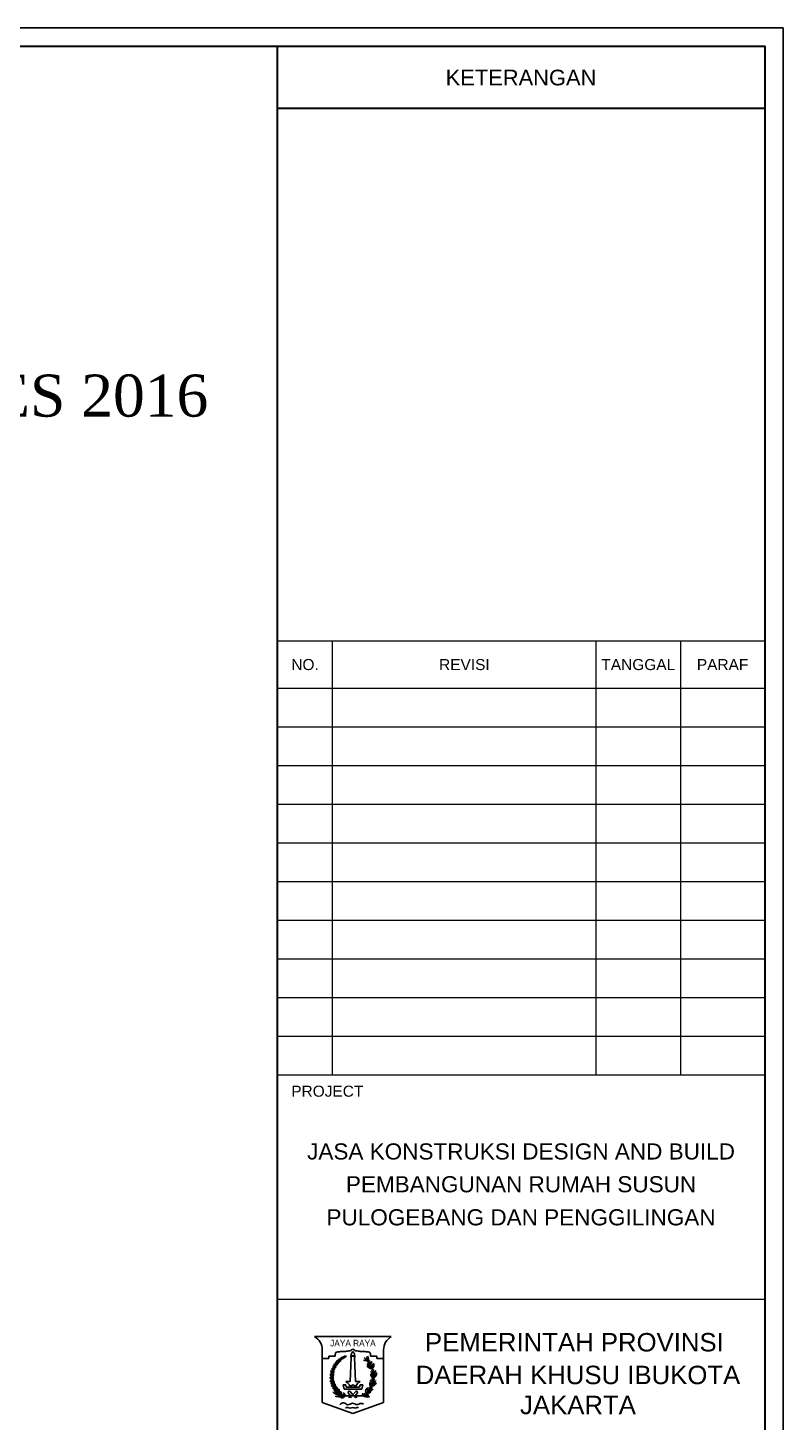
# Model space of a CAD drawing. Header units: millimetres. Extents: x -324 to 75, y -297 to 74.
# Drawn here: x -33.8 to -9.21, y 28.6 to 74 of the extents above; entities that cross this region are included whole.
import ezdxf
from ezdxf.enums import TextEntityAlignment as Align

# ---------------------------------------------------------------- set-up
doc = ezdxf.new("R2010")
doc.units = ezdxf.units.MM
doc.layers.get('defpoints').update_dxf_attribs({"color": 1})
doc.layers.add('KOP', color=7, linetype='Continuous', lineweight=20)
doc.layers.add('KOP GARIS', color=1, linetype='Continuous', lineweight=30)
doc.styles.add('BARU', font='arial.ttf')
doc.styles.add('BOLD', font='arial.ttf')
doc.styles.add('ROMANT', font='romantic.ttf', dxfattribs={"height": 1.2})

# ---------------------------------------------------------------- blocks, each defined once
blk = doc.blocks.new('KOP A3 DED')
at = {"color": 5}
for p, q in [((16.746, 15.491), (15.913, 15.491)), ((15.997, 15.348), (15.997, 14.777)), ((16.139, 15.301), (16.139, 15.277)), ((16.52, 15.301), (16.52, 15.277)), ((16.663, 15.348), (16.663, 14.777)), ((15.997, 15.253), (16.068, 15.253)), ((16.068, 15.277), (16.068, 15.253)), ((16.068, 15.277), (16.139, 15.277)), ((16.591, 15.277), (16.52, 15.277)), ((16.591, 15.277), (16.591, 15.253)), ((16.663, 15.253), (16.591, 15.253)), ((16.312, 14.837), (16.28, 14.88)), ((16.33, 14.858), (16.299, 14.894)), ((16.312, 14.837), (16.303, 14.825)), ((16.33, 14.858), (16.361, 14.894)), ((16.348, 14.837), (16.38, 14.88)), ((16.348, 14.837), (16.357, 14.825)), ((15.997, 14.777), (16.33, 14.658)), ((16.33, 14.658), (16.663, 14.777))]:
    blk.add_line(p, q, dxfattribs=at)
at = {"color": 7}
for p, q in [((16.3, 15.277), (16.359, 15.277)), ((16.312, 15.265), (16.3, 15.003)), ((16.318, 15.282), (16.342, 15.282)), ((16.348, 15.265), (16.359, 15.003)), ((16.252, 15.003), (16.252, 15.002)), ((16.252, 15.003), (16.3, 15.003)), ((16.252, 15.002), (16.255, 15.002)), ((16.359, 15.003), (16.407, 15.003)), ((16.405, 15.002), (16.407, 15.002)), ((16.407, 15.003), (16.407, 15.002)), ((16.223, 14.968), (16.252, 14.968)), ((16.223, 14.968), (16.235, 14.92)), ((16.235, 14.92), (16.425, 14.92)), ((16.252, 14.968), (16.258, 14.944)), ((16.258, 14.944), (16.401, 14.944)), ((16.294, 14.956), (16.318, 14.956)), ((16.342, 14.956), (16.365, 14.956)), ((16.401, 14.944), (16.407, 14.968)), ((16.407, 14.968), (16.437, 14.968)), ((16.425, 14.92), (16.437, 14.968))]:
    blk.add_line(p, q, dxfattribs=at)
for p, q in [((16.488, 15.223), (16.473, 15.232)), ((16.496, 15.22), (16.498, 15.212)), ((16.522, 15.179), (16.507, 15.188)), ((16.522, 15.179), (16.523, 15.197)), ((16.535, 15.145), (16.542, 15.138)), ((16.543, 15.144), (16.543, 15.135)), ((16.548, 14.986), (16.539, 15.002)), ((16.555, 15.084), (16.544, 15.097)), ((16.548, 14.986), (16.559, 15)), ((16.553, 15.038), (16.556, 15.029)), ((16.555, 15.084), (16.561, 15.101)), ((16.56, 15.047), (16.557, 15.039)), ((16.459, 14.86), (16.477, 14.861)), ((16.498, 14.895), (16.497, 14.913)), ((16.507, 14.906), (16.522, 14.914))]:
    blk.add_line(p, q)
blk.add_lwpolyline([(-21, 29.697), (21, 29.697), (21, 0), (-21, 0), (-21, 29.697)])
for points in [[(16.318, 15.282), (16.317, 15.284), (16.315, 15.285), (16.315, 15.287), (16.314, 15.289), (16.313, 15.29), (16.313, 15.292), (16.313, 15.293), (16.312, 15.295), (16.312, 15.296), (16.312, 15.298), (16.312, 15.299), (16.312, 15.301), (16.313, 15.302), (16.313, 15.304), (16.314, 15.305), (16.314, 15.307), (16.315, 15.309), (16.316, 15.31), (16.317, 15.312), (16.319, 15.314), (16.321, 15.317), (16.323, 15.32), (16.326, 15.324), (16.33, 15.329)], [(16.342, 15.282), (16.343, 15.284), (16.344, 15.285), (16.345, 15.287), (16.346, 15.289), (16.346, 15.29), (16.347, 15.292), (16.347, 15.293), (16.347, 15.295), (16.347, 15.296), (16.347, 15.298), (16.347, 15.299), (16.347, 15.301), (16.347, 15.302), (16.346, 15.304), (16.346, 15.305), (16.345, 15.307), (16.345, 15.309), (16.344, 15.31), (16.342, 15.312), (16.341, 15.314), (16.339, 15.317), (16.336, 15.32), (16.333, 15.324), (16.33, 15.329)]]:
    blk.add_lwpolyline(points, dxfattribs=at)
at = {"color": 1}
blk.add_lwpolyline([(16.219, 14.849), (16.44, 14.849)], close=True, dxfattribs=at)
at = {"color": 5}
for points in [[(16.303, 14.849), (16.285, 14.825)], [(16.357, 14.849), (16.374, 14.825)]]:
    blk.add_lwpolyline(points, dxfattribs=at)
for centre, radius, start, end in [((15.833, 15.348), 0.164, 0, 60.5129), ((16.827, 15.348), 0.164, 119.4871, 180), ((16.163, 15.301), 0.0238, 90, 180), ((16.496, 15.301), 0.0238, 0, 90), ((16.289, 14.887), 0.0119, 36.8699, 216.8699), ((16.37, 14.887), 0.0119, 323.1301, 143.1301)]:
    blk.add_arc(centre, radius, start, end, dxfattribs=at)
for centre, radius, start, end in [((16.343, 15.054), 0.241, 114.0856, 237.6325), ((16.132, 15.138), 0.029, 158.8649, 223.3262), ((16.084, 15.128), 0.029, 338.8649, 43.3262), ((16.102, 15.145), 0.029, 287.1453, 351.6066), ((16.14, 15.113), 0.029, 107.1453, 171.6066), ((16.143, 15.16), 0.029, 150.2996, 214.761), ((16.094, 15.157), 0.029, 330.2996, 34.761), ((16.147, 15.134), 0.029, 98.58, 163.0414), ((16.115, 15.172), 0.029, 278.58, 343.0414), ((16.155, 15.18), 0.029, 145.7989, 210.2603), ((16.106, 15.182), 0.029, 325.7989, 30.2603), ((16.128, 15.195), 0.029, 274.0793, 338.5407), ((16.157, 15.155), 0.029, 94.0793, 158.5407), ((16.169, 15.199), 0.029, 139.3679, 203.8292), ((16.121, 15.206), 0.029, 319.3679, 23.8292), ((16.169, 15.174), 0.029, 87.6483, 152.1096), ((16.144, 15.217), 0.029, 267.6483, 332.1096), ((16.185, 15.217), 0.029, 133.8416, 198.303), ((16.138, 15.228), 0.029, 313.8416, 18.303), ((16.182, 15.192), 0.029, 82.122, 146.5834), ((16.162, 15.236), 0.029, 262.122, 326.5834), ((16.2, 15.23), 0.0261, 126.6239, 191.0853), ((16.158, 15.246), 0.0261, 306.6239, 11.0853), ((16.194, 15.208), 0.0261, 74.9043, 139.3657), ((16.181, 15.25), 0.0261, 254.9043, 319.3657), ((16.178, 15.257), 0.0209, 303.961, 8.4223), ((16.21, 15.242), 0.0209, 123.961, 188.4223), ((16.205, 15.225), 0.0209, 72.2414, 136.7027), ((16.196, 15.259), 0.0209, 252.2414, 316.7027), ((16.194, 15.269), 0.0209, 297.7406, 2.2019), ((16.225, 15.251), 0.0209, 117.7406, 182.2019), ((16.217, 15.234), 0.0209, 66.021, 130.4823), ((16.212, 15.269), 0.0209, 246.021, 310.4823), ((16.236, 15.26), 0.0167, 113.4007, 177.862), ((16.212, 15.276), 0.0167, 293.4007, 357.862), ((16.229, 15.247), 0.0167, 61.6811, 126.1424), ((16.227, 15.275), 0.0167, 241.6811, 306.1424), ((16.227, 15.284), 0.0167, 293.4007, 357.862), ((16.25, 15.268), 0.0167, 113.4007, 177.862), ((16.243, 15.255), 0.0167, 61.6811, 126.1424), ((16.241, 15.283), 0.0167, 241.6811, 306.1424), ((16.248, 15.29), 0.0167, 260.9369, 325.3982), ((16.259, 15.264), 0.0167, 80.9369, 145.3982), ((16.316, 15.054), 0.241, 302.3675, 44.4851), ((16.466, 15.267), 0.0364, 235.5154, 280.6207), ((16.443, 15.231), 0.0302, 1.4248, 71.624), ((16.5, 15.224), 0.0364, 235.5154, 280.6207), ((16.528, 15.254), 0.0473, 151.1819, 225.9956), ((16.477, 15.187), 0.0302, 1.4248, 71.624), ((16.491, 15.128), 0.0473, 20.9123, 95.7261), ((16.53, 15.192), 0.0473, 200.9123, 275.7261), ((16.454, 15.243), 0.0473, 331.1819, 45.9956), ((16.542, 15.221), 0.0302, 162.5946, 232.7938), ((16.498, 15.223), 0.0364, 313.598, 358.7033), ((16.585, 15.166), 0.0473, 133.1999, 208.0136), ((16.511, 15.179), 0.0473, 313.1999, 28.0136), ((16.584, 15.12), 0.0302, 150.0679, 220.2671), ((16.069, 15.017), 0.0363, 2.2926, 66.7539), ((16.119, 15.052), 0.0363, 182.2926, 246.7539), ((16.076, 14.98), 0.0363, 12.6628, 77.1241), ((16.12, 15.023), 0.0363, 192.6628, 257.1241), ((16.122, 15.082), 0.0363, 172.3995, 236.8608), ((16.066, 15.056), 0.0363, 352.3995, 56.8608), ((16.123, 15), 0.0363, 200.2151, 264.6765), ((16.086, 14.952), 0.0363, 20.2151, 84.6765), ((16.128, 15.113), 0.0363, 164.619, 229.0804), ((16.069, 15.095), 0.0363, 344.619, 49.0804), ((16.138, 15.055), 0.0363, 120.6799, 185.1412), ((16.084, 15.083), 0.0363, 300.6799, 5.1412), ((16.09, 15.119), 0.0363, 292.8994, 357.3608), ((16.141, 15.084), 0.0363, 112.8994, 177.3608), ((16.14, 15.028), 0.0363, 130.573, 195.0343), ((16.081, 15.046), 0.0363, 310.573, 15.0343), ((16.144, 15.003), 0.0363, 140.9432, 205.4045), ((16.083, 15.011), 0.0363, 320.9432, 25.4045), ((16.152, 14.98), 0.0363, 140.9432, 205.4045), ((16.091, 14.987), 0.0363, 320.9432, 25.4045), ((16.561, 14.977), 0.0473, 153.0891, 227.9029), ((16.551, 15.036), 0.0364, 205.6201, 250.7254), ((16.487, 14.963), 0.0473, 333.0891, 47.9029), ((16.549, 15.133), 0.0364, 217.2288, 262.3342), ((16.572, 15.081), 0.0473, 171.1641, 245.9779), ((16.506, 15.045), 0.0473, 351.1641, 65.9779), ((16.515, 15.106), 0.0302, 343.1383, 53.3375), ((16.512, 15.016), 0.0302, 331.5296, 41.7288), ((16.536, 15.002), 0.0473, 271.02, 345.8338), ((16.583, 14.943), 0.0473, 91.02, 165.8338), ((16.587, 15.01), 0.0302, 128.2781, 198.4773), ((16.607, 15.054), 0.0473, 113.3027, 188.1164), ((16.553, 15.036), 0.0364, 279.2815, 324.3868), ((16.541, 15.091), 0.0473, 293.3027, 8.1164), ((16.542, 15.132), 0.0364, 301.0712, 346.1766), ((16.131, 14.975), 0.0363, 206.1601, 270.6214), ((16.099, 14.923), 0.0363, 26.1601, 90.6214), ((16.143, 14.952), 0.0363, 208.508, 272.9693), ((16.113, 14.899), 0.0363, 28.508, 92.9693), ((16.131, 14.875), 0.0363, 40.0311, 104.4924), ((16.15, 14.934), 0.0363, 220.0311, 284.4924), ((16.162, 14.958), 0.0363, 146.9028, 211.3642), ((16.101, 14.959), 0.0363, 326.9028, 31.3642), ((16.152, 14.853), 0.0363, 49.2006, 113.662), ((16.161, 14.914), 0.0363, 229.2006, 293.662), ((16.176, 14.935), 0.0363, 146.6953, 211.1566), ((16.115, 14.936), 0.0363, 326.6953, 31.1566), ((16.191, 14.916), 0.0363, 144.8635, 209.3249), ((16.129, 14.919), 0.0363, 324.8635, 29.3249), ((16.172, 14.836), 0.0363, 44.4223, 108.8836), ((16.187, 14.896), 0.0363, 224.4223, 288.8836), ((16.207, 14.898), 0.0363, 144.4903, 208.9516), ((16.146, 14.902), 0.0363, 324.4903, 28.9516), ((16.226, 14.885), 0.0363, 156.1803, 220.6416), ((16.165, 14.876), 0.0363, 336.1803, 40.6416), ((16.515, 14.897), 0.0473, 137.1076, 211.9214), ((16.44, 14.905), 0.0473, 317.1076, 31.9214), ((16.504, 14.848), 0.0302, 83.4432, 153.6424), ((16.498, 14.891), 0.0364, 234.4466, 279.5519), ((16.517, 14.862), 0.0364, 69.8962, 144.7099), ((16.5, 14.917), 0.0364, 249.8962, 324.7099), ((16.525, 14.937), 0.0364, 176.9872, 222.0926), ((16.481, 14.938), 0.0302, 302.8967, 13.0959), ((16.552, 14.913), 0.0302, 106.5818, 176.781), ((16.53, 14.95), 0.0364, 257.5851, 302.6905)]:
    blk.add_arc(centre, radius, start, end)
at = {"color": 7}
for centre, radius, start, end in [((16.296, 15.261), 0.0168, 15, 75), ((16.364, 15.261), 0.0168, 105, 165), ((16.225, 14.937), 0.0713, 15, 65.3894), ((16.434, 14.937), 0.0713, 114.6106, 165), ((16.33, 14.956), 0.0119, 0, 180)]:
    blk.add_arc(centre, radius, start, end, dxfattribs=at)
at = {"color": 1}
blk.add_arc((16.219, 14.858), 0.00952, 237.6325, 270, dxfattribs=at)
at = {"color": 11}
for centre, radius, start, end in [((16.47, 14.864), 0.0364, 158.8696, 203.9749), ((16.429, 14.878), 0.0302, 284.779, 354.9783), ((16.44, 14.858), 0.00952, 270, 302.3675)]:
    blk.add_arc(centre, radius, start, end, dxfattribs=at)
at = {"color": 5}
for points in [[(16.33, 15.36), (16.316, 15.346), (16.297, 15.338), (16.25, 15.331), (16.206, 15.329), (16.163, 15.324)], [(16.33, 15.36), (16.344, 15.346), (16.362, 15.338), (16.41, 15.331), (16.454, 15.329), (16.496, 15.324)], [(16.192, 14.861), (16.182, 14.857), (16.163, 14.861), (16.133, 14.872), (16.113, 14.891)], [(16.201, 14.849), (16.188, 14.847), (16.176, 14.842), (16.157, 14.84), (16.138, 14.845)], [(16.227, 14.846), (16.217, 14.84), (16.198, 14.838), (16.182, 14.838), (16.173, 14.836)], [(16.252, 14.849), (16.24, 14.842), (16.233, 14.835), (16.209, 14.826), (16.198, 14.829)], [(16.245, 14.857), (16.228, 14.858), (16.22, 14.862), (16.208, 14.862)], [(16.252, 14.849), (16.245, 14.864), (16.229, 14.878), (16.226, 14.885)], [(16.187, 14.751), (16.231, 14.773), (16.275, 14.751), (16.326, 14.767), (16.372, 14.753), (16.416, 14.766), (16.446, 14.758)], [(16.249, 14.716), (16.273, 14.723), (16.3, 14.714), (16.329, 14.72), (16.356, 14.714), (16.375, 14.722), (16.39, 14.717)]]:
    blk.add_spline(points, degree=3, dxfattribs=at)
for points in [[(16.443, 14.849), (16.458, 14.851), (16.488, 14.85), (16.511, 14.839)], [(16.443, 14.849), (16.456, 14.842), (16.486, 14.835), (16.511, 14.839)]]:
    blk.add_spline(points, degree=3)
at = {"layer": 'KOP'}
for p, q in [((15.51, 23.042), (20.8, 23.042)), ((16.11, 18.333), (16.11, 23.042)), ((18.97, 18.333), (18.97, 23.042)), ((19.885, 23.042), (19.885, 18.333)), ((15.51, 22.531), (20.8, 22.531)), ((15.51, 22.111), (20.8, 22.111)), ((15.51, 21.691), (20.8, 21.691)), ((15.51, 21.271), (20.8, 21.271)), ((15.51, 20.852), (20.8, 20.852)), ((15.51, 20.432), (20.8, 20.432)), ((15.51, 20.012), (20.8, 20.012)), ((15.51, 19.592), (20.8, 19.592)), ((15.51, 19.172), (20.8, 19.172)), ((15.51, 18.753), (20.8, 18.753)), ((15.51, 18.333), (20.8, 18.333)), ((15.51, 18.333), (20.8, 18.333)), ((15.51, 15.896), (20.8, 15.896))]:
    blk.add_line(p, q, dxfattribs=at)
at = {"layer": 'KOP GARIS'}
for p, q in [((15.51, 0.2), (15.51, 29.497)), ((15.51, 28.826), (20.8, 28.826))]:
    blk.add_line(p, q, dxfattribs=at)
blk.add_lwpolyline([(-20.8, 29.497), (20.8, 29.497), (20.8, 0.2), (-20.8, 0.2)], close=True, dxfattribs=at)
at = {"color": 5, "style": 'BARU', "width": 0.9}
blk.add_text('JAYA RAYA', height=0.0714, dxfattribs=at).set_placement((16.33, 15.42), align=Align.MIDDLE)
at = {"layer": 'KOP', "style": 'BOLD'}
for s, height, p in [('KETERANGAN', 0.17, (18.155, 29.158)), ('NO.', 0.12, (15.81, 22.786)), ('REVISI', 0.12, (17.54, 22.786)), ('TANGGAL', 0.12, (19.428, 22.786)), ('PARAF', 0.12, (20.343, 22.786)), ('JASA KONSTRUKSI DESIGN AND BUILD', 0.17498, (18.155, 17.501)), ('PEMBANGUNAN RUMAH SUSUN', 0.17498, (18.155, 17.145)), ('PULOGEBANG DAN PENGGILINGAN', 0.17498, (18.155, 16.786)), ('PEMERINTAH PROVINSI ', 0.19998, (18.773, 15.43)), ('DAERAH KHUSU IBUKOTA', 0.19998, (18.773, 15.075)), ('JAKARTA', 0.2, (18.773, 14.749))]:
    blk.add_text(s, height=height, dxfattribs=at).set_placement(p, align=Align.MIDDLE_CENTER)
blk.add_text('PROJECT', height=0.12, dxfattribs=at).set_placement((16.443, 18.155), align=Align.MIDDLE_RIGHT)
for tag, p in [('JUDUL1', (15.945, 4.092)), ('JUDUL2', (15.945, 3.747)), ('JUDUL3', (15.945, 3.427)), ('NO', (17.215, 1.101)), ('REFF', (17.207, 0.727)), ('FILE', (17.189, 0.336))]:
    blk.add_attdef(tag, p, '', height=0.12, dxfattribs=at)
for tag, p in [('SCALE1', (18.171, 1.948)), ('DATE', (19.9, 1.757)), ('NAME', (16.363, 1.738)), ('SCALE2', (18.169, 1.733)), ('SCALE3', (18.17, 1.521))]:
    blk.add_attdef(tag, text='', height=0.12, dxfattribs=at).set_placement(p, align=Align.MIDDLE_CENTER)

msp = doc.modelspace()

# ---------------------------------------------------------------- block references
at = {"xscale": 3, "yscale": 3, "zscale": 3}
msp.add_blockref('KOP A3 DED', (-72.209, -15.093), dxfattribs=at)

# ---------------------------------------------------------------- texts
at = {"layer": 'defpoints', "color": 2, "style": 'ROMANT'}
msp.add_text('REV. 23 DES 2016', height=1.36987, dxfattribs=at).set_placement((-36.09, 61.339), align=Align.CENTER)

doc.saveas('drawing.dxf')
